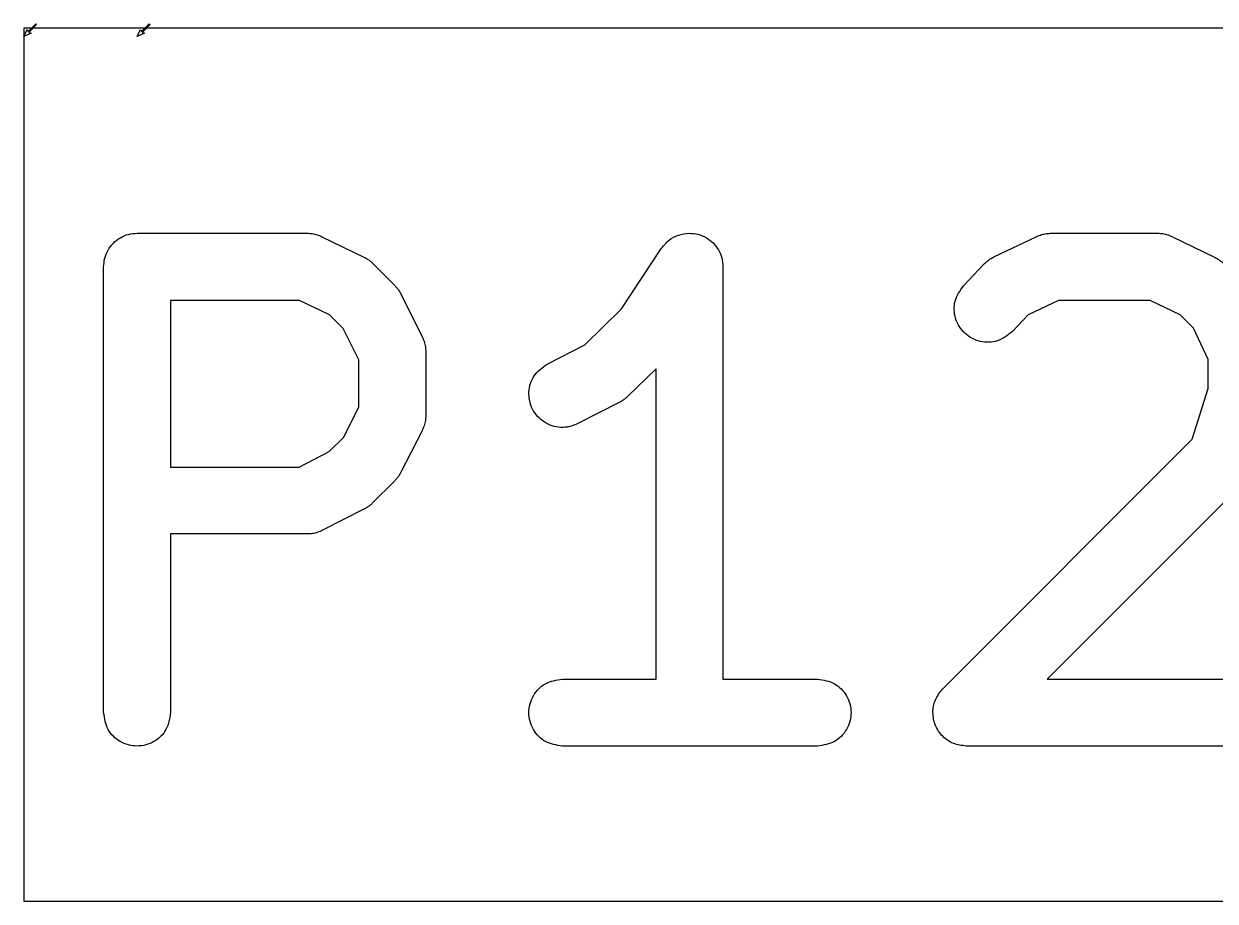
# Model space of a CAD drawing. Extents: x 0 to 5.51, y -4.5 to 2.44.
# Drawn here: x 0 to 2.668, y -1.936 to 0.029 of the extents above; entities that cross this region are included whole.
import ezdxf

# ---------------------------------------------------------------- set-up
doc = ezdxf.new("R2010")
doc.units = 0
doc.layers.get('0').update_dxf_attribs({"linetype": 'CONTINUOUS'})
doc.layers.add('Layer_1', color=7, linetype='CONTINUOUS')

msp = doc.modelspace()

# ---------------------------------------------------------------- linework, layer by layer
at = {"color": 7}
for points in [[(0, 0.018762), (0, -1.935641), (5.494754, -1.935641), (5.494754, 0.018762)], [(0.253731, -0.440124)], [(1.49035, -0.440124)], [(2.301151, -0.440124)], [(0.328661, -0.590502), (0.328661, -0.963608), (0.616499, -0.963608), (0.684195, -0.928983), (0.715719, -0.897461), (0.750341, -0.829765), (0.750341, -0.723311), (0.715203, -0.653548), (0.684713, -0.62306), (0.617535, -0.590502)]]:
    msp.add_lwpolyline(points, close=True, dxfattribs=at)
for points in [[(0.253731, -0.440124), (0.634586, -0.440124)], [(0.667659, -0.447876), (0.76171, -0.493868)], [(2.172477, -0.49335), (2.269111, -0.447361)], [(2.301151, -0.440124), (2.539896, -0.440124)], [(2.572453, -0.447876), (2.666505, -0.493868)], [(1.172022, -0.733128), (1.256253, -0.689722), (1.338936, -0.609624), (1.428336, -0.473716)], [(0.178798, -1.513444), (0.178798, -1.038538), (0.178798, -0.515572)], [(0.781865, -0.50782), (0.829922, -0.556398)], [(1.565796, -0.515054), (1.565796, -1.438514), (1.777667, -1.438514)], [(2.104265, -0.557945), (2.150257, -0.50937)], [(0.844392, -0.575516), (0.892452, -0.672153)], [(2.057755, -1.460732), (2.616375, -0.901594), (2.65255, -0.787909), (2.65255, -0.722793), (2.619995, -0.653032), (2.589504, -0.62306), (2.522327, -0.590502), (2.317689, -0.590502), (2.249477, -0.62306), (2.213303, -0.660784)], [(0.900204, -0.705742), (0.900204, -0.847853)], [(1.206129, -1.438514), (1.415933, -1.438514), (1.415933, -0.743982), (1.352372, -0.805475)], [(1.3348, -0.818396), (1.240752, -0.866456)], [(0.891936, -0.882475), (0.843877, -0.976527)], [(0.829922, -0.995129), (0.781865, -1.043189)], [(2.735232, -0.995129), (2.29185, -1.438514), (2.727998, -1.438514)], [(0.763262, -1.057141), (0.669209, -1.1052)], [(0.634586, -1.113468), (0.328661, -1.113468), (0.328661, -1.513444)], [(1.777667, -1.588377), (1.490866, -1.588377), (1.206129, -1.588377)], [(2.727998, -1.588377), (2.110463, -1.588377)]]:
    msp.add_lwpolyline(points, dxfattribs=at)
for points, knots in [([(0.178798, -0.515572), (0.179263, -0.508985), (0.180188, -0.495865), (0.187998, -0.47748), (0.199949, -0.461644), (0.215702, -0.449585), (0.234033, -0.441649), (0.247147, -0.440634), (0.253731, -0.440124)], [0, 0, 0, 0, 0.019696, 0.039228, 0.058925, 0.078621, 0.098153, 0.117849, 0.117849, 0.117849, 0.117849]), ([(0.634586, -0.440124), (0.638394, -0.440305), (0.645999, -0.440666), (0.657194, -0.44329), (0.664168, -0.446346), (0.667659, -0.447876)], [0, 0, 0, 0, 0.011422, 0.022812, 0.034234, 0.034234, 0.034234, 0.034234]), ([(1.428336, -0.473716), (1.433511, -0.467347), (1.443797, -0.454689), (1.465967, -0.44268), (1.482188, -0.44098), (1.49035, -0.440124)], [0, 0, 0, 0, 0.024469, 0.04863, 0.073099, 0.073099, 0.073099, 0.073099]), ([(1.49035, -0.440124), (1.496937, -0.440589), (1.510057, -0.441514), (1.528441, -0.449325), (1.544275, -0.461275), (1.556334, -0.477028), (1.56427, -0.495357), (1.565286, -0.50847), (1.565796, -0.515054)], [0, 0, 0, 0, 0.019695, 0.039227, 0.058922, 0.078618, 0.098149, 0.117844, 0.117844, 0.117844, 0.117844]), ([(2.269111, -0.447361), (2.272506, -0.44593), (2.279286, -0.443074), (2.290121, -0.440626), (2.297471, -0.440292), (2.301151, -0.440124)], [0, 0, 0, 0, 0.011038, 0.022047, 0.033085, 0.033085, 0.033085, 0.033085]), ([(2.539896, -0.440124), (2.543645, -0.440326), (2.551133, -0.440728), (2.562149, -0.443351), (2.569016, -0.446367), (2.572453, -0.447876)], [0, 0, 0, 0, 0.011251, 0.02247, 0.03372, 0.03372, 0.03372, 0.03372]), ([(0.76171, -0.493868), (0.764146, -0.495118), (0.769014, -0.497616), (0.775786, -0.502304), (0.779838, -0.505981), (0.781865, -0.50782)], [0, 0, 0, 0, 0.008208, 0.016403, 0.024611, 0.024611, 0.024611, 0.024611]), ([(2.150257, -0.50937), (2.152453, -0.507234), (2.15684, -0.502966), (2.164321, -0.497572), (2.169757, -0.494758), (2.172477, -0.49335)], [0, 0, 0, 0, 0.009182, 0.018348, 0.02753, 0.02753, 0.02753, 0.02753]), ([(2.666505, -0.493868), (2.66894, -0.495118), (2.673807, -0.497617), (2.680578, -0.502305), (2.68463, -0.505981), (2.686657, -0.50782)], [0, 0, 0, 0, 0.008207, 0.016402, 0.024609, 0.024609, 0.024609, 0.024609]), ([(0.829922, -0.556398), (0.831798, -0.558308), (0.835547, -0.562126), (0.840407, -0.568547), (0.843063, -0.573192), (0.844392, -0.575516)], [0, 0, 0, 0, 0.008027, 0.016042, 0.024069, 0.024069, 0.024069, 0.024069]), ([(2.213303, -0.660784), (2.202736, -0.668972), (2.181916, -0.685105), (2.140584, -0.685493), (2.104905, -0.666493), (2.08385, -0.631986), (2.081821, -0.5907), (2.096709, -0.568972), (2.104265, -0.557945)], [0, 0, 0, 0, 0.039175, 0.077189, 0.116364, 0.15554, 0.193556, 0.232732, 0.232732, 0.232732, 0.232732]), ([(0.892452, -0.672153), (0.894003, -0.675699), (0.8971, -0.682779), (0.899725, -0.694154), (0.900044, -0.701876), (0.900204, -0.705742)], [0, 0, 0, 0, 0.011594, 0.023154, 0.034748, 0.034748, 0.034748, 0.034748]), ([(1.240752, -0.866456), (1.234668, -0.869036), (1.222552, -0.874175), (1.202606, -0.875566), (1.183077, -0.872091), (1.165099, -0.863555), (1.149969, -0.850667), (1.134951, -0.828924), (1.128017, -0.795996), (1.13995, -0.756463), (1.161225, -0.740984), (1.172022, -0.733128)], [0, 0, 0, 0, 0.01971, 0.039256, 0.058965, 0.078675, 0.098221, 0.117931, 0.157067, 0.195046, 0.234182, 0.234182, 0.234182, 0.234182]), ([(1.352372, -0.805475), (1.350593, -0.807135), (1.347037, -0.810453), (1.341143, -0.814788), (1.336915, -0.817193), (1.3348, -0.818396)], [0, 0, 0, 0, 0.007296, 0.014584, 0.02188, 0.02188, 0.02188, 0.02188]), ([(0.900204, -0.847853), (0.900033, -0.851848), (0.899692, -0.859825), (0.896889, -0.871563), (0.893589, -0.878834), (0.891936, -0.882475)], [0, 0, 0, 0, 0.01198, 0.023921, 0.035901, 0.035901, 0.035901, 0.035901]), ([(0.843877, -0.976527), (0.842589, -0.97878), (0.840015, -0.983285), (0.83533, -0.989531), (0.831726, -0.993262), (0.829922, -0.995129)], [0, 0, 0, 0, 0.007783, 0.015556, 0.023339, 0.023339, 0.023339, 0.023339]), ([(0.781865, -1.043189), (0.779998, -1.044992), (0.776267, -1.048596), (0.770021, -1.05328), (0.765516, -1.055854), (0.763262, -1.057141)], [0, 0, 0, 0, 0.007783, 0.015555, 0.023337, 0.023337, 0.023337, 0.023337]), ([(0.669209, -1.1052), (0.665568, -1.106853), (0.658297, -1.110154), (0.646559, -1.112957), (0.638581, -1.113297), (0.634586, -1.113468)], [0, 0, 0, 0, 0.01198, 0.023921, 0.035901, 0.035901, 0.035901, 0.035901]), ([(1.206129, -1.588377), (1.192925, -1.586307), (1.166907, -1.582228), (1.13827, -1.552431), (1.127607, -1.513445), (1.138271, -1.474459), (1.166907, -1.444663), (1.192925, -1.440584), (1.206129, -1.438514)], [0, 0, 0, 0, 0.03917, 0.07718, 0.11635, 0.155519, 0.193528, 0.232697, 0.232697, 0.232697, 0.232697]), ([(1.777667, -1.438514), (1.790872, -1.440584), (1.81689, -1.444662), (1.845528, -1.474459), (1.856192, -1.513445), (1.845529, -1.552431), (1.816891, -1.582229), (1.790872, -1.586307), (1.777667, -1.588377)], [0, 0, 0, 0, 0.03917, 0.07718, 0.11635, 0.15552, 0.193532, 0.232702, 0.232702, 0.232702, 0.232702]), ([(2.110463, -1.588377), (2.100669, -1.587159), (2.081253, -1.584744), (2.056595, -1.567424), (2.040032, -1.542755), (2.034365, -1.513587), (2.039619, -1.483915), (2.051674, -1.468505), (2.057755, -1.460732)], [0, 0, 0, 0, 0.029228, 0.057943, 0.087171, 0.116399, 0.145114, 0.174342, 0.174342, 0.174342, 0.174342]), ([(0.328661, -1.513444), (0.326591, -1.526649), (0.322513, -1.552666), (0.292716, -1.581303), (0.253731, -1.591967), (0.214745, -1.581304), (0.184947, -1.552667), (0.180868, -1.526649), (0.178798, -1.513444)], [0, 0, 0, 0, 0.039169, 0.077178, 0.116347, 0.155517, 0.193527, 0.232697, 0.232697, 0.232697, 0.232697])]:
    msp.add_open_spline(points, degree=3, knots=knots, dxfattribs=at)
at = {"layer": 'Layer_1', "color": 7}
for points in [[(0, 0), (0.007461, 0.016113), (0.009525, 0.011271), (0.026908, 0.028654), (0.026908, 0.028654), (0.028654, 0.026908), (0.011271, 0.009525), (0.016113, 0.007461)], [(0.254, 0), (0.261461, 0.016113), (0.263525, 0.011271), (0.280908, 0.028654), (0.280908, 0.028654), (0.282654, 0.026908), (0.265271, 0.009525), (0.270113, 0.007461)]]:
    msp.add_lwpolyline(points, close=True, dxfattribs=at)

doc.saveas('drawing.dxf')
